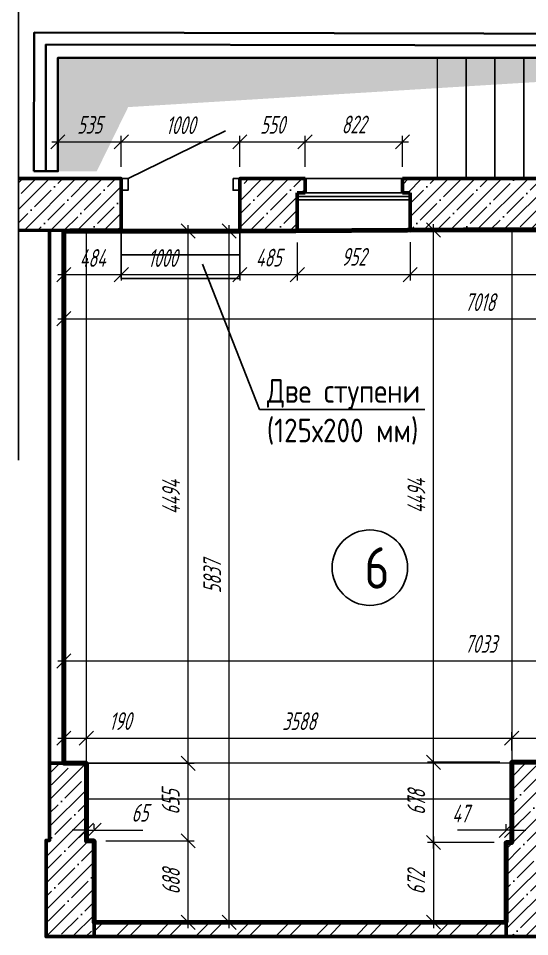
# Model space of a CAD drawing. Header units: millimetres. Extents: x -85477 to 745244, y -3684 to 128206.
# Drawn here: x 567389 to 571702, y 85296 to 93049 of the extents above; entities that cross this region are included whole.
import ezdxf

# ---------------------------------------------------------------- set-up
doc = ezdxf.new("R2010")
doc.units = ezdxf.units.MM
doc.linetypes.add('ACAD_ISO02W100', pattern=[15, 12, -3])
doc.layers.add('РАЗМЕРЫ', color=5, linetype='Continuous', lineweight=15)
doc.layers.add('СТЕНЫ 01', color=7, linetype='Continuous', lineweight=50)
doc.layers.add('ШТРИХОВКА', color=3, linetype='Continuous', transparency=0.5)
doc.styles.add('ism - 01', font='simplex.shx', dxfattribs={"width": 0.62, "oblique": 15, "height": 150})
doc.styles.add('TITLE', font='romant.shx', dxfattribs={"width": 0.8})
doc.linetypes.add('ограждение2', pattern='A,6.35,-2.54,[132,ltypeshp.shx,S=2.54,R=0,X=-2.54,Y=0],-2.54,25.4', length=36.83)
doc.dimstyles.new('ism - 01', dxfattribs={"dimtxt": 150, "dimasz": 120, "dimexe": 50, "dimexo": 100, "dimgap": 65, "dimtad": 1, "dimdec": 0, "dimtxsty": 'ism - 01', "dimblk": 'OBLIQUE', "dimcen": 0, "dimdle": 50, "dimadec": 0, "dimazin": 0, "dimtfac": 1, "dimtdec": 0, "dimtmove": 0, "dimatfit": 3, "dimldrblk": 'OBLIQUE', "dimfxl": 1, "dimlwd": -1, "dimlwe": -1, "dimarcsym": 0})
doc.dimstyles.new('ism - 02', dxfattribs={"dimtxt": 150, "dimasz": 120, "dimexe": 50, "dimexo": 100, "dimgap": 65, "dimtad": 1, "dimdec": 0, "dimtxsty": 'ism - 01', "dimblk": 'OBLIQUE', "dimcen": 0, "dimdle": 50, "dimadec": 0, "dimazin": 0, "dimtfac": 1, "dimtdec": 0, "dimtmove": 1, "dimatfit": 3, "dimldrblk": 'OBLIQUE', "dimfxl": 1, "dimlwd": -1, "dimlwe": -1, "dimarcsym": 0})

# ---------------------------------------------------------------- blocks, each defined once
blk = doc.blocks.new('_Oblique')
at = {"color": 0, "lineweight": -2}
blk.add_line((-0.5, -0.5), (0.5, 0.5), dxfattribs=at)
blk = doc.blocks.new('*D1214')
at = {"layer": 'Defpoints', "color": 0}
for p in [(568027.5, 86104.7), (568820.9, 86104.7), (568027.5, 85416.7)]:
    blk.add_point(p, dxfattribs=at)
at = {"layer": 'РАЗМЕРЫ', "color": 0}
for p, q in [((568820.9, 85366.7), (568820.9, 86154.7)), ((568127.5, 86104.7), (568870.9, 86104.7)), ((568127.5, 85416.7), (568870.9, 85416.7))]:
    blk.add_line(p, q, dxfattribs=at)
at = {"layer": 'РАЗМЕРЫ', "color": 0, "xscale": 120, "yscale": 120, "zscale": 120}
for p, rotation in [((568820.9, 86104.7), 90), ((568820.9, 85416.7), 270)]:
    blk.add_blockref('_Oblique', p, dxfattribs=dict(at, rotation=rotation))
at = {"layer": 'РАЗМЕРЫ', "color": 0, "insert": (568676.6, 85760.7), "char_height": 150, "attachment_point": 5, "rotation": 90, "style": 'ism - 01'}
blk.add_mtext('688', dxfattribs=at)
blk = doc.blocks.new('*D1215')
at = {"layer": 'Defpoints', "color": 0}
for p in [(567962.5, 86759.7), (568820.9, 86759.7), (568027.5, 86104.7)]:
    blk.add_point(p, dxfattribs=at)
at = {"layer": 'РАЗМЕРЫ', "color": 0}
for p, q in [((568062.5, 86759.7), (568870.9, 86759.7)), ((568820.9, 86054.7), (568820.9, 86809.7)), ((568127.5, 86104.7), (568870.9, 86104.7))]:
    blk.add_line(p, q, dxfattribs=at)
at = {"layer": 'РАЗМЕРЫ', "color": 0, "xscale": 120, "yscale": 120, "zscale": 120}
for p, rotation in [((568820.9, 86759.7), 90), ((568820.9, 86104.7), 270)]:
    blk.add_blockref('_Oblique', p, dxfattribs=dict(at, rotation=rotation))
at = {"layer": 'РАЗМЕРЫ', "color": 0, "insert": (568673.5, 86432.2), "char_height": 150, "attachment_point": 5, "rotation": 90, "style": 'ism - 01'}
blk.add_mtext('655', dxfattribs=at)
blk = doc.blocks.new('*D1216')
at = {"layer": 'Defpoints', "color": 0}
for p in [(568027.5, 86194.6), (567962.5, 86104.7), (568027.5, 86104.7)]:
    blk.add_point(p, dxfattribs=at)
at = {"layer": 'РАЗМЕРЫ', "color": 0}
for p, q in [((567962.5, 86204.7), (567962.5, 86244.6)), ((568027.5, 86204.7), (568027.5, 86244.6)), ((567962.5, 86194.6), (567842.5, 86194.6)), ((567962.5, 86194.6), (568027.5, 86194.6)), ((568027.5, 86194.6), (568440.1, 86194.6))]:
    blk.add_line(p, q, dxfattribs=at)
at = {"layer": 'РАЗМЕРЫ', "color": 0, "xscale": 120, "yscale": 120, "zscale": 120}
blk.add_blockref('_Oblique', (567962.5, 86194.6), dxfattribs=at)
at = {"layer": 'РАЗМЕРЫ', "color": 0, "xscale": 120, "yscale": 120, "zscale": 120, "rotation": 180}
blk.add_blockref('_Oblique', (568027.5, 86194.6), dxfattribs=at)
at = {"layer": 'РАЗМЕРЫ', "color": 0, "insert": (568413.8, 86342.1), "char_height": 150, "attachment_point": 5, "style": 'ism - 01'}
blk.add_mtext('65', dxfattribs=at)
blk = doc.blocks.new('*D1219')
at = {"layer": 'Defpoints', "color": 0}
for p in [(567962.5, 86971.7), (567772.5, 86759.7), (567962.5, 86759.7)]:
    blk.add_point(p, dxfattribs=at)
at = {"layer": 'РАЗМЕРЫ', "color": 0}
for p, q in [((567772.5, 86859.7), (567772.5, 87021.7)), ((567962.5, 86859.7), (567962.5, 87021.7)), ((567722.5, 86971.7), (567962.5, 86971.7)), ((567962.5, 86971.7), (568413.2, 86971.7))]:
    blk.add_line(p, q, dxfattribs=at)
at = {"layer": 'РАЗМЕРЫ', "color": 0, "xscale": 120, "yscale": 120, "zscale": 120, "rotation": 180}
blk.add_blockref('_Oblique', (567772.5, 86971.7), dxfattribs=at)
at = {"layer": 'РАЗМЕРЫ', "color": 0, "xscale": 120, "yscale": 120, "zscale": 120}
blk.add_blockref('_Oblique', (567962.5, 86971.7), dxfattribs=at)
at = {"layer": 'РАЗМЕРЫ', "color": 0, "insert": (568247.9, 87116.1), "char_height": 150, "attachment_point": 5, "style": 'ism - 01'}
blk.add_mtext('190', dxfattribs=at)
blk = doc.blocks.new('*D1220')
at = {"layer": 'Defpoints', "color": 0}
for p in [(571550.5, 86971.7), (567962.5, 86759.7), (571550.5, 86768.7)]:
    blk.add_point(p, dxfattribs=at)
at = {"layer": 'РАЗМЕРЫ', "color": 0}
for p, q in [((567962.5, 86859.7), (567962.5, 87021.7)), ((571550.5, 86868.7), (571550.5, 87021.7)), ((567912.5, 86971.7), (571600.5, 86971.7))]:
    blk.add_line(p, q, dxfattribs=at)
at = {"layer": 'РАЗМЕРЫ', "color": 0, "xscale": 120, "yscale": 120, "zscale": 120, "rotation": 180}
blk.add_blockref('_Oblique', (567962.5, 86971.7), dxfattribs=at)
at = {"layer": 'РАЗМЕРЫ', "color": 0, "xscale": 120, "yscale": 120, "zscale": 120}
blk.add_blockref('_Oblique', (571550.5, 86971.7), dxfattribs=at)
at = {"layer": 'РАЗМЕРЫ', "color": 0, "insert": (569756.5, 87114.8), "char_height": 150, "attachment_point": 5, "style": 'ism - 01'}
blk.add_mtext('3588', dxfattribs=at)
blk = doc.blocks.new('*D1221')
at = {"layer": 'Defpoints', "color": 0}
for p in [(571852.5, 86971.7), (571550.5, 86768.7), (571852.5, 86768.7)]:
    blk.add_point(p, dxfattribs=at)
at = {"layer": 'РАЗМЕРЫ', "color": 0}
for p, q in [((571550.5, 86868.7), (571550.5, 87021.7)), ((571852.5, 86868.7), (571852.5, 87021.7)), ((571500.5, 86971.7), (571852.5, 86971.7)), ((571852.5, 86971.7), (572335.4, 86971.7))]:
    blk.add_line(p, q, dxfattribs=at)
at = {"layer": 'РАЗМЕРЫ', "color": 0, "xscale": 120, "yscale": 120, "zscale": 120, "rotation": 180}
blk.add_blockref('_Oblique', (571550.5, 86971.7), dxfattribs=at)
at = {"layer": 'РАЗМЕРЫ', "color": 0, "xscale": 120, "yscale": 120, "zscale": 120}
blk.add_blockref('_Oblique', (571852.5, 86971.7), dxfattribs=at)
at = {"layer": 'РАЗМЕРЫ', "color": 0, "insert": (572154, 87120.6), "char_height": 150, "attachment_point": 5, "style": 'ism - 01'}
blk.add_mtext('302', dxfattribs=at)
blk = doc.blocks.new('*D1223')
at = {"layer": 'Defpoints', "color": 0}
for p in [(571503.5, 86194.6), (571503.5, 86090.7), (571550.5, 86090.7)]:
    blk.add_point(p, dxfattribs=at)
at = {"layer": 'РАЗМЕРЫ', "color": 0}
for p, q in [((571503.5, 86190.7), (571503.5, 86244.6)), ((571550.5, 86190.7), (571550.5, 86244.6)), ((571503.5, 86194.6), (571092.5, 86194.6)), ((571550.5, 86194.6), (571503.5, 86194.6)), ((571550.5, 86194.6), (571670.5, 86194.6))]:
    blk.add_line(p, q, dxfattribs=at)
at = {"layer": 'РАЗМЕРЫ', "color": 0, "xscale": 120, "yscale": 120, "zscale": 120}
blk.add_blockref('_Oblique', (571503.5, 86194.6), dxfattribs=at)
at = {"layer": 'РАЗМЕРЫ', "color": 0, "xscale": 120, "yscale": 120, "zscale": 120, "rotation": 180}
blk.add_blockref('_Oblique', (571550.5, 86194.6), dxfattribs=at)
at = {"layer": 'РАЗМЕРЫ', "color": 0, "insert": (571118, 86334.6), "char_height": 150, "attachment_point": 5, "style": 'ism - 01'}
blk.add_mtext('47', dxfattribs=at)
blk = doc.blocks.new('*D1225')
at = {"layer": 'Defpoints', "color": 0}
for p in [(571503.5, 86090.7), (570890.4, 85418.7), (571503.5, 85418.7)]:
    blk.add_point(p, dxfattribs=at)
at = {"layer": 'РАЗМЕРЫ', "color": 0}
for p, q in [((570890.4, 86140.7), (570890.4, 85368.7)), ((571403.5, 86090.7), (570840.4, 86090.7)), ((571403.5, 85418.7), (570840.4, 85418.7))]:
    blk.add_line(p, q, dxfattribs=at)
at = {"layer": 'РАЗМЕРЫ', "color": 0, "xscale": 120, "yscale": 120, "zscale": 120}
for p, rotation in [((570890.4, 86090.7), 90), ((570890.4, 85418.7), 270)]:
    blk.add_blockref('_Oblique', p, dxfattribs=dict(at, rotation=rotation))
at = {"layer": 'РАЗМЕРЫ', "color": 0, "insert": (570744.5, 85754.7), "char_height": 150, "attachment_point": 5, "rotation": 90, "style": 'ism - 01'}
blk.add_mtext('672', dxfattribs=at)
blk = doc.blocks.new('*D1226')
at = {"layer": 'Defpoints', "color": 0}
for p in [(570890.4, 86768.7), (571550.5, 86768.7), (571503.5, 86090.7)]:
    blk.add_point(p, dxfattribs=at)
at = {"layer": 'РАЗМЕРЫ', "color": 0}
for p, q in [((571450.5, 86768.7), (570840.4, 86768.7)), ((570890.4, 86040.7), (570890.4, 86818.7)), ((571403.5, 86090.7), (570840.4, 86090.7))]:
    blk.add_line(p, q, dxfattribs=at)
at = {"layer": 'РАЗМЕРЫ', "color": 0, "xscale": 120, "yscale": 120, "zscale": 120}
for p, rotation in [((570890.4, 86768.7), 90), ((570890.4, 86090.7), 270)]:
    blk.add_blockref('_Oblique', p, dxfattribs=dict(at, rotation=rotation))
at = {"layer": 'РАЗМЕРЫ', "color": 0, "insert": (570746, 86429.7), "char_height": 150, "attachment_point": 5, "rotation": 90, "style": 'ism - 01'}
blk.add_mtext('678', dxfattribs=at)
blk = doc.blocks.new('*D1230')
at = {"layer": 'Defpoints', "color": 0}
for p in [(568027.5, 85296.7), (571503.5, 85298.7), (571503.5, 84946.2)]:
    blk.add_point(p, dxfattribs=at)
at = {"layer": 'РАЗМЕРЫ', "color": 0}
for p, q in [((568027.5, 85196.7), (568027.5, 84896.2)), ((571503.5, 85198.7), (571503.5, 84896.2)), ((567977.5, 84946.2), (571553.5, 84946.2))]:
    blk.add_line(p, q, dxfattribs=at)
at = {"layer": 'РАЗМЕРЫ', "color": 0, "xscale": 120, "yscale": 120, "zscale": 120, "rotation": 180}
blk.add_blockref('_Oblique', (568027.5, 84946.2), dxfattribs=at)
at = {"layer": 'РАЗМЕРЫ', "color": 0, "xscale": 120, "yscale": 120, "zscale": 120}
blk.add_blockref('_Oblique', (571503.5, 84946.2), dxfattribs=at)
at = {"layer": 'РАЗМЕРЫ', "color": 0, "insert": (569765.5, 85093.6), "char_height": 150, "attachment_point": 5, "style": 'ism - 01'}
blk.add_mtext('3476', dxfattribs=at)
blk = doc.blocks.new('*D1232')
at = {"layer": 'Defpoints', "color": 0}
for p in [(570890.4, 91262.7), (571142.5, 91262.7), (571550.5, 86768.7)]:
    blk.add_point(p, dxfattribs=at)
at = {"layer": 'РАЗМЕРЫ', "color": 0}
for p, q in [((571042.5, 91262.7), (570840.4, 91262.7)), ((570890.4, 86718.7), (570890.4, 91312.7)), ((571450.5, 86768.7), (570840.4, 86768.7))]:
    blk.add_line(p, q, dxfattribs=at)
at = {"layer": 'РАЗМЕРЫ', "color": 0, "xscale": 120, "yscale": 120, "zscale": 120}
for p, rotation in [((570890.4, 91262.7), 90), ((570890.4, 86768.7), 270)]:
    blk.add_blockref('_Oblique', p, dxfattribs=dict(at, rotation=rotation))
at = {"layer": 'РАЗМЕРЫ', "color": 0, "insert": (570746, 89015.7), "char_height": 150, "attachment_point": 5, "rotation": 90, "style": 'ism - 01'}
blk.add_mtext('4494', dxfattribs=at)
blk = doc.blocks.new('*D1237')
at = {"layer": 'Defpoints', "color": 0}
for p in [(574805.1, 87624.3), (567772.5, 86759.7), (574805.1, 86093.7)]:
    blk.add_point(p, dxfattribs=at)
at = {"layer": 'РАЗМЕРЫ', "color": 0}
for p, q in [((567722.5, 87624.3), (574855.1, 87624.3)), ((567772.5, 86859.7), (567772.5, 87674.3)), ((574805.1, 86193.7), (574805.1, 87674.3))]:
    blk.add_line(p, q, dxfattribs=at)
at = {"layer": 'РАЗМЕРЫ', "color": 0, "xscale": 120, "yscale": 120, "zscale": 120, "rotation": 180}
blk.add_blockref('_Oblique', (567772.5, 87624.3), dxfattribs=at)
at = {"layer": 'РАЗМЕРЫ', "color": 0, "xscale": 120, "yscale": 120, "zscale": 120}
blk.add_blockref('_Oblique', (574805.1, 87624.3), dxfattribs=at)
at = {"layer": 'РАЗМЕРЫ', "color": 0, "insert": (571288.8, 87767.4), "char_height": 150, "attachment_point": 5, "style": 'ism - 01'}
blk.add_mtext('7033', dxfattribs=at)
blk = doc.blocks.new('*D1239')
at = {"layer": 'Defpoints', "color": 0}
for p in [(567772.5, 91253.7), (568256.8, 91253.7), (568256.8, 90886)]:
    blk.add_point(p, dxfattribs=at)
at = {"layer": 'РАЗМЕРЫ', "color": 0}
for p, q in [((567772.5, 91153.7), (567772.5, 90836)), ((568256.8, 91153.7), (568256.8, 90836)), ((567722.5, 90886), (568306.8, 90886))]:
    blk.add_line(p, q, dxfattribs=at)
at = {"layer": 'РАЗМЕРЫ', "color": 0, "xscale": 120, "yscale": 120, "zscale": 120, "rotation": 180}
blk.add_blockref('_Oblique', (567772.5, 90886), dxfattribs=at)
at = {"layer": 'РАЗМЕРЫ', "color": 0, "xscale": 120, "yscale": 120, "zscale": 120}
blk.add_blockref('_Oblique', (568256.8, 90886), dxfattribs=at)
at = {"layer": 'РАЗМЕРЫ', "color": 0, "insert": (568014.7, 91026), "char_height": 150, "attachment_point": 5, "style": 'ism - 01'}
blk.add_mtext('484', dxfattribs=at)
blk = doc.blocks.new('*D1240')
at = {"layer": 'Defpoints', "color": 0}
for p in [(568256.8, 91253.7), (569256.8, 91253.7), (569256.8, 90886)]:
    blk.add_point(p, dxfattribs=at)
at = {"layer": 'РАЗМЕРЫ', "color": 0}
for p, q in [((568256.8, 91153.7), (568256.8, 90836)), ((569256.8, 91153.7), (569256.8, 90836)), ((568206.8, 90886), (569306.8, 90886))]:
    blk.add_line(p, q, dxfattribs=at)
at = {"layer": 'РАЗМЕРЫ', "color": 0, "xscale": 120, "yscale": 120, "zscale": 120, "rotation": 180}
blk.add_blockref('_Oblique', (568256.8, 90886), dxfattribs=at)
at = {"layer": 'РАЗМЕРЫ', "color": 0, "xscale": 120, "yscale": 120, "zscale": 120}
blk.add_blockref('_Oblique', (569256.8, 90886), dxfattribs=at)
at = {"layer": 'РАЗМЕРЫ', "color": 0, "insert": (568605.9, 91026), "char_height": 150, "attachment_point": 5, "style": 'ism - 01'}
blk.add_mtext('1000', dxfattribs=at)
blk = doc.blocks.new('*D1241')
at = {"layer": 'Defpoints', "color": 0}
for p in [(569741.8, 91256), (569256.8, 91253.7), (569741.8, 90886)]:
    blk.add_point(p, dxfattribs=at)
at = {"layer": 'РАЗМЕРЫ', "color": 0}
for p, q in [((569256.8, 91153.7), (569256.8, 90836)), ((569741.8, 91156), (569741.8, 90836)), ((569206.8, 90886), (569791.8, 90886))]:
    blk.add_line(p, q, dxfattribs=at)
at = {"layer": 'РАЗМЕРЫ', "color": 0, "xscale": 120, "yscale": 120, "zscale": 120, "rotation": 180}
blk.add_blockref('_Oblique', (569256.8, 90886), dxfattribs=at)
at = {"layer": 'РАЗМЕРЫ', "color": 0, "xscale": 120, "yscale": 120, "zscale": 120}
blk.add_blockref('_Oblique', (569741.8, 90886), dxfattribs=at)
at = {"layer": 'РАЗМЕРЫ', "color": 0, "insert": (569499.3, 91029.1), "char_height": 150, "attachment_point": 5, "style": 'ism - 01'}
blk.add_mtext('485', dxfattribs=at)
blk = doc.blocks.new('*D1242')
at = {"layer": 'Defpoints', "color": 0}
for p in [(570693.8, 91260.6), (569741.8, 91254.3), (570693.8, 90886)]:
    blk.add_point(p, dxfattribs=at)
at = {"layer": 'РАЗМЕРЫ', "color": 0}
for p, q in [((569741.8, 91154.3), (569741.8, 90836)), ((570693.8, 91160.6), (570693.8, 90836)), ((569691.8, 90886), (570743.8, 90886))]:
    blk.add_line(p, q, dxfattribs=at)
at = {"layer": 'РАЗМЕРЫ', "color": 0, "xscale": 120, "yscale": 120, "zscale": 120, "rotation": 180}
blk.add_blockref('_Oblique', (569741.8, 90886), dxfattribs=at)
at = {"layer": 'РАЗМЕРЫ', "color": 0, "xscale": 120, "yscale": 120, "zscale": 120}
blk.add_blockref('_Oblique', (570693.8, 90886), dxfattribs=at)
at = {"layer": 'РАЗМЕРЫ', "color": 0, "insert": (570217.8, 91036.1), "char_height": 150, "attachment_point": 5, "style": 'ism - 01'}
blk.add_mtext('952', dxfattribs=at)
blk = doc.blocks.new('*D1243')
at = {"layer": 'Defpoints', "color": 0}
for p in [(570693.8, 91260.6), (573399.2, 91258.6), (573399.2, 90886)]:
    blk.add_point(p, dxfattribs=at)
at = {"layer": 'РАЗМЕРЫ', "color": 0}
for p, q in [((570693.8, 91160.6), (570693.8, 90836)), ((573399.2, 91158.6), (573399.2, 90836)), ((570643.8, 90886), (573449.2, 90886))]:
    blk.add_line(p, q, dxfattribs=at)
at = {"layer": 'РАЗМЕРЫ', "color": 0, "xscale": 120, "yscale": 120, "zscale": 120, "rotation": 180}
blk.add_blockref('_Oblique', (570693.8, 90886), dxfattribs=at)
at = {"layer": 'РАЗМЕРЫ', "color": 0, "xscale": 120, "yscale": 120, "zscale": 120}
blk.add_blockref('_Oblique', (573399.2, 90886), dxfattribs=at)
at = {"layer": 'РАЗМЕРЫ', "color": 0, "insert": (572091.6, 91034.9), "char_height": 150, "attachment_point": 5, "style": 'ism - 01'}
blk.add_mtext('2705', dxfattribs=at)
blk = doc.blocks.new('*D1245')
at = {"layer": 'Defpoints', "color": 0}
for p in [(568256.8, 92007.4), (567721.8, 91758.9), (568256.8, 91696.7)]:
    blk.add_point(p, dxfattribs=at)
at = {"layer": 'РАЗМЕРЫ', "color": 0}
for p, q in [((567721.8, 91858.9), (567721.8, 92057.4)), ((568256.8, 91796.7), (568256.8, 92057.4)), ((567671.8, 92007.4), (568306.8, 92007.4))]:
    blk.add_line(p, q, dxfattribs=at)
at = {"layer": 'РАЗМЕРЫ', "color": 0, "xscale": 120, "yscale": 120, "zscale": 120, "rotation": 180}
blk.add_blockref('_Oblique', (567721.8, 92007.4), dxfattribs=at)
at = {"layer": 'РАЗМЕРЫ', "color": 0, "xscale": 120, "yscale": 120, "zscale": 120}
blk.add_blockref('_Oblique', (568256.8, 92007.4), dxfattribs=at)
at = {"layer": 'РАЗМЕРЫ', "color": 0, "insert": (567989.3, 92150.5), "char_height": 150, "attachment_point": 5, "style": 'ism - 01'}
blk.add_mtext('535', dxfattribs=at)
blk = doc.blocks.new('*D1246')
at = {"layer": 'Defpoints', "color": 0}
for p in [(569256.8, 92007.4), (568256.8, 91696.7), (569256.8, 91696.7)]:
    blk.add_point(p, dxfattribs=at)
at = {"layer": 'РАЗМЕРЫ', "color": 0}
for p, q in [((568256.8, 91796.7), (568256.8, 92057.4)), ((569256.8, 91796.7), (569256.8, 92057.4)), ((568206.8, 92007.4), (569306.8, 92007.4))]:
    blk.add_line(p, q, dxfattribs=at)
at = {"layer": 'РАЗМЕРЫ', "color": 0, "xscale": 120, "yscale": 120, "zscale": 120, "rotation": 180}
blk.add_blockref('_Oblique', (568256.8, 92007.4), dxfattribs=at)
at = {"layer": 'РАЗМЕРЫ', "color": 0, "xscale": 120, "yscale": 120, "zscale": 120}
blk.add_blockref('_Oblique', (569256.8, 92007.4), dxfattribs=at)
at = {"layer": 'РАЗМЕРЫ', "color": 0, "insert": (568756.8, 92147.4), "char_height": 150, "attachment_point": 5, "style": 'ism - 01'}
blk.add_mtext('1000', dxfattribs=at)
blk = doc.blocks.new('*D1247')
at = {"layer": 'Defpoints', "color": 0}
for p in [(569806.8, 92007.4), (569256.8, 91696.7), (569806.8, 91696.7)]:
    blk.add_point(p, dxfattribs=at)
at = {"layer": 'РАЗМЕРЫ', "color": 0}
for p, q in [((569256.8, 91796.7), (569256.8, 92057.4)), ((569806.8, 91796.7), (569806.8, 92057.4)), ((569206.8, 92007.4), (569856.8, 92007.4))]:
    blk.add_line(p, q, dxfattribs=at)
at = {"layer": 'РАЗМЕРЫ', "color": 0, "xscale": 120, "yscale": 120, "zscale": 120, "rotation": 180}
blk.add_blockref('_Oblique', (569256.8, 92007.4), dxfattribs=at)
at = {"layer": 'РАЗМЕРЫ', "color": 0, "xscale": 120, "yscale": 120, "zscale": 120}
blk.add_blockref('_Oblique', (569806.8, 92007.4), dxfattribs=at)
at = {"layer": 'РАЗМЕРЫ', "color": 0, "insert": (569531.8, 92150.5), "char_height": 150, "attachment_point": 5, "style": 'ism - 01'}
blk.add_mtext('550', dxfattribs=at)
blk = doc.blocks.new('*D1248')
at = {"layer": 'Defpoints', "color": 0}
for p in [(570628.8, 92007.4), (569806.8, 91696.7), (570628.8, 91696.7)]:
    blk.add_point(p, dxfattribs=at)
at = {"layer": 'РАЗМЕРЫ', "color": 0}
for p, q in [((569806.8, 91796.7), (569806.8, 92057.4)), ((570628.8, 91796.7), (570628.8, 92057.4)), ((569756.8, 92007.4), (570678.8, 92007.4))]:
    blk.add_line(p, q, dxfattribs=at)
at = {"layer": 'РАЗМЕРЫ', "color": 0, "xscale": 120, "yscale": 120, "zscale": 120, "rotation": 180}
blk.add_blockref('_Oblique', (569806.8, 92007.4), dxfattribs=at)
at = {"layer": 'РАЗМЕРЫ', "color": 0, "xscale": 120, "yscale": 120, "zscale": 120}
blk.add_blockref('_Oblique', (570628.8, 92007.4), dxfattribs=at)
at = {"layer": 'РАЗМЕРЫ', "color": 0, "insert": (570217.8, 92153.2), "char_height": 150, "attachment_point": 5, "style": 'ism - 01'}
blk.add_mtext('822', dxfattribs=at)
blk = doc.blocks.new('*D1249')
at = {"layer": 'Defpoints', "color": 0}
for p in [(567772.5, 91253.7), (574790.6, 91253.7), (574790.6, 90513.1)]:
    blk.add_point(p, dxfattribs=at)
at = {"layer": 'РАЗМЕРЫ', "color": 0}
for p, q in [((567772.5, 91153.7), (567772.5, 90463.1)), ((574790.6, 91153.7), (574790.6, 90463.1)), ((567722.5, 90513.1), (574840.6, 90513.1))]:
    blk.add_line(p, q, dxfattribs=at)
at = {"layer": 'РАЗМЕРЫ', "color": 0, "xscale": 120, "yscale": 120, "zscale": 120, "rotation": 180}
blk.add_blockref('_Oblique', (567772.5, 90513.1), dxfattribs=at)
at = {"layer": 'РАЗМЕРЫ', "color": 0, "xscale": 120, "yscale": 120, "zscale": 120}
blk.add_blockref('_Oblique', (574790.6, 90513.1), dxfattribs=at)
at = {"layer": 'РАЗМЕРЫ', "color": 0, "insert": (571281.6, 90653.1), "char_height": 150, "attachment_point": 5, "style": 'ism - 01'}
blk.add_mtext('7018', dxfattribs=at)
blk = doc.blocks.new('*D1251')
at = {"layer": 'Defpoints', "color": 0}
for p in [(567772.5, 91253.7), (568820.9, 91253.7), (567772.5, 86759.7)]:
    blk.add_point(p, dxfattribs=at)
at = {"layer": 'РАЗМЕРЫ', "color": 0}
for p, q in [((568820.9, 86709.7), (568820.9, 91303.7)), ((567872.5, 91253.7), (568870.9, 91253.7)), ((567872.5, 86759.7), (568870.9, 86759.7))]:
    blk.add_line(p, q, dxfattribs=at)
at = {"layer": 'РАЗМЕРЫ', "color": 0, "xscale": 120, "yscale": 120, "zscale": 120}
for p, rotation in [((568820.9, 91253.7), 90), ((568820.9, 86759.7), 270)]:
    blk.add_blockref('_Oblique', p, dxfattribs=dict(at, rotation=rotation))
at = {"layer": 'РАЗМЕРЫ', "color": 0, "insert": (568676.6, 89006.7), "char_height": 150, "attachment_point": 5, "rotation": 90, "style": 'ism - 01'}
blk.add_mtext('4494', dxfattribs=at)
blk = doc.blocks.new('*D1253')
at = {"layer": 'Defpoints', "color": 0}
for p in [(567772.5, 91253.7), (569167.2, 91253.7), (568027.5, 85416.7)]:
    blk.add_point(p, dxfattribs=at)
at = {"layer": 'РАЗМЕРЫ', "color": 0}
for p, q in [((569167.2, 85366.7), (569167.2, 91303.7)), ((567872.5, 91253.7), (569217.2, 91253.7)), ((568127.5, 85416.7), (569217.2, 85416.7))]:
    blk.add_line(p, q, dxfattribs=at)
at = {"layer": 'РАЗМЕРЫ', "color": 0, "xscale": 120, "yscale": 120, "zscale": 120}
for p, rotation in [((569167.2, 91253.7), 90), ((569167.2, 85416.7), 270)]:
    blk.add_blockref('_Oblique', p, dxfattribs=dict(at, rotation=rotation))
at = {"layer": 'РАЗМЕРЫ', "color": 0, "insert": (569024.1, 88335.2), "char_height": 150, "attachment_point": 5, "rotation": 90, "style": 'ism - 01'}
blk.add_mtext('5837', dxfattribs=at)

msp = doc.modelspace()

# ---------------------------------------------------------------- hatches: boundary and pattern name
h = msp.add_hatch()
h.set_pattern_fill('ANSI35', color=256, scale=25, style=0)
h.paths.add_polyline_path([(569256.8, 91696.7), (569806.8, 91696.7), (569806.8, 91576.7), (569741.8, 91576.7), (569741.8, 91546.7), (569741.8, 91516.7), (569741.8, 91256), (569256.8, 91253.7), (569256.8, 91598.8)])
h.paths.add_polyline_path([(567388.9, 91696.7), (568256.8, 91696.7), (568256.8, 91598.8), (568256.8, 91262.7), (567388.9, 91258.5)])
h = msp.add_hatch()
h.set_pattern_fill('ANSI35', color=256, scale=25, style=0)
h.paths.add_polyline_path([(570628.8, 91696.7), (575288.1, 91696.7), (575288.1, 91276.7), (575125.5, 91276.7), (575125.5, 85390.5), (574807, 85390.5), (574805.4, 85973.7), (574805.1, 86093.7), (574793.8, 90086.1), (574793.1, 90362.4), (574790.5, 91260.7), (574392.5, 91260.7), (572304.5, 91262.7), (571852.5, 91262.7), (571550.5, 91262.7), (571142.5, 91262.7), (570693.8, 91260.6), (570693.8, 91516.7), (570693.8, 91546.7), (570693.8, 91576.7), (570628.8, 91576.7)])
h = msp.add_hatch()
h.set_pattern_fill('ANSI32', color=256, scale=25, style=0)
h.paths.add_polyline_path([(568027.5, 85416.7), (571503.5, 85418.7), (571503.5, 85298.7), (568027.5, 85296.7)])
h.paths.add_polyline_path([(571907.5, 86093.7), (574805.1, 86093.7), (574805.4, 85973.7), (571907.5, 85973.7)])
at = {"layer": 'ШТРИХОВКА', "true_color": 0x636466}
h = msp.add_hatch(color=251, dxfattribs=at)
h.dxf.hatch_style = 1
h.paths.add_polyline_path([(567721.8, 91758.9), (568050.2, 91759.1), (568315.1, 92300.1), (573846.8, 92640), (573846.8, 92717.1), (567721.8, 92717.1)])
at = {"layer": 'ШТРИХОВКА', "true_color": 0x000000}
h = msp.add_hatch(dxfattribs=at)
h.set_pattern_fill('ANSI35', color=18, scale=25)
h.set_pattern_definition([(45, (12071.24, 87.36), (-112.2532, 112.2532), []), (45, (12183.5, 87.36), (-112.2532, 112.2532), [198.4375, -39.6875, 0, -39.6875])])
h.paths.add_polyline_path([(571550.5, 86768.7), (571852.5, 86768.7), (571852.5, 86093.7), (571907.5, 86093.7), (571907.5, 85298.7), (571503.5, 85298.7), (571503.5, 86090.7), (571550.5, 86090.7)])
h.paths.add_polyline_path([(567652.5, 86759.7), (567962.5, 86759.7), (567962.5, 86104.7), (568027.5, 86104.7), (568027.5, 85296.7), (567622.5, 85296.7), (567622.5, 86108.7), (567652.5, 86108.7)])

# ---------------------------------------------------------------- linework, layer by layer
for p, q in [((567388.9, 93743.3), (567388.9, 89320)), ((567721.8, 92717.1), (568256.8, 92717.1)), ((569806.8, 91696.7), (570628.8, 91696.7)), ((569806.8, 91696.7), (569806.8, 91576.7)), ((570628.8, 91696.7), (570628.8, 91576.7)), ((569741.8, 91576.7), (570693.8, 91576.7)), ((569741.8, 91546.7), (570693.8, 91546.7)), ((569741.8, 91516.7), (570693.8, 91516.7)), ((569741.8, 91254.4), (570693.8, 91255.4)), ((568256.8, 91253.7), (569256.8, 91253.7)), ((568256.8, 91253.7), (568256.8, 90853.7)), ((569256.8, 90853.7), (569256.8, 91254.2)), ((568256.8, 91053.7), (569256.8, 91053.7)), ((569421.8, 89748.3), (568941.6, 90973)), ((568256.8, 90853.7), (569256.8, 90853.7)), ((569421.8, 89748.3), (570818.1, 89748.3))]:
    msp.add_line(p, q)
msp.add_lwpolyline([(568314.1, 91696.7), (569134.9, 92101.1)])
for points in [[(568256.8, 91696.7), (568314.1, 91696.7), (568314.1, 91598.8), (568256.8, 91598.8)], [(569199.6, 91696.7), (569256.8, 91696.7), (569256.8, 91598.8), (569199.6, 91598.8)]]:
    msp.add_lwpolyline(points, close=True)
msp.add_circle((570353.9, 88411.8), 318.6)
at = {"layer": 'РАЗМЕРЫ', "color": 0, "lineweight": 35}
msp.add_lwpolyline([(567520, 91758.8), (567522.2, 92928.8), (573847.2, 92916.9), (573846.8, 92716.9), (567721.8, 92717.1), (567721.8, 91758.9)], close=True, dxfattribs=at)
at = {"layer": 'РАЗМЕРЫ', "color": 0, "linetype": 'ограждение2', "lineweight": 35, "ltscale": 0.2}
msp.add_lwpolyline([(567620.9, 91758.8), (567620.9, 92828.6), (573847, 92816.9)], dxfattribs=at)
at = {"layer": 'РАЗМЕРЫ', "color": 0}
for points in [[(571165.6, 92716.9), (570921.8, 92716.9), (570921.8, 91708.7), (571165.6, 91708.7)], [(571409.3, 92716.9), (571165.6, 92716.9), (571165.6, 91708.7), (571409.3, 91708.7)], [(571653.1, 92716.9), (571409.3, 92716.9), (571409.3, 91708.7), (571653.1, 91708.7)], [(571896.8, 92716.9), (571653.1, 92716.9), (571653.1, 91708.7), (571896.8, 91708.7)]]:
    msp.add_lwpolyline(points, close=True, dxfattribs=at)
msp.add_lwpolyline([(570921.8, 92212.8, 0, 0, 0), (573510.8, 92212.8, 112, 0, 0), (573846.8, 92212.8, 0, 0, 0)], format="xyseb", dxfattribs=at)
at = {"layer": 'РАЗМЕРЫ', "color": 1, "lineweight": 100, "ltscale": 5}
msp.add_lwpolyline([(567772.5, 91253.7), (568256.8, 91253.7), (568461.2, 91253.7), (569256.8, 91253.7), (571142.5, 91262.7), (572304.5, 91262.7), (572304.5, 91262.7), (574392.5, 91260.7), (574392.5, 91260.7), (574790.5, 91260.7), (574805.1, 86093.7)], dxfattribs=at)
at = {"layer": 'РАЗМЕРЫ', "color": 0, "linetype": 'ACAD_ISO02W100', "ltscale": 0.5}
for points in [[(571550.5, 86768.7), (571852.5, 86768.7), (571852.5, 91262.7), (571550.5, 91262.7)], [(567652.5, 86759.7), (567962.5, 86759.7), (567962.5, 91253.7), (567652.5, 91253.7)], [(567962.5, 86759.7), (567962.5, 86459.7), (571550.5, 86459.7), (571550.5, 86759.7)]]:
    msp.add_lwpolyline(points, close=True, dxfattribs=at)
at = {"layer": 'РАЗМЕРЫ', "color": 1, "lineweight": 100}
msp.add_lwpolyline([(567772.5, 91253.7), (567772.5, 86759.7), (567962.5, 86759.7), (567962.5, 86104.7), (568027.5, 86104.7), (568027.5, 85416.7), (571503.5, 85418.7), (571503.5, 86090.7), (571550.5, 86090.7), (571550.5, 86768.7), (571852.5, 86768.7), (571852.5, 86093.7), (574805.1, 86093.7)], dxfattribs=at)
at = {"layer": 'СТЕНЫ 01'}
for p, q in [((569806.8, 91696.7), (569806.8, 91576.7)), ((570628.8, 91576.7), (570628.8, 91696.7)), ((569806.8, 91576.7), (569741.8, 91576.7)), ((569741.8, 91576.7), (569741.8, 91254.3)), ((570628.8, 91576.7), (570693.8, 91576.7)), ((570693.8, 91576.7), (570693.8, 91255.4)), ((567652.5, 86759.7), (567652.5, 91253.7)), ((567772.5, 86759.7), (567772.5, 91253.7)), ((571503.5, 85418.7), (568027.5, 85416.7)), ((571503.5, 85298.7), (568027.5, 85296.7))]:
    msp.add_line(p, q, dxfattribs=at)
for points in [[(567388.9, 91258.5), (568256.8, 91262.7), (568256.8, 91696.7), (567388.9, 91696.7)], [(569806.8, 91696.7), (569256.8, 91696.7), (569256.8, 91253.7), (569741.8, 91254.3)], [(575288.1, 91696.7), (570628.8, 91696.7)], [(570693.8, 91255.4), (574790.5, 91260.7)]]:
    msp.add_lwpolyline(points, dxfattribs=at)
for points in [[(567652.5, 86759.7), (567962.5, 86759.7), (567962.5, 86104.7), (568027.5, 86104.7), (568027.5, 85296.7), (567622.5, 85296.7), (567622.5, 86108.7), (567652.5, 86108.7)], [(571550.5, 86768.7), (571852.5, 86768.7), (571852.5, 86093.7), (571907.5, 86093.7), (571907.5, 85298.7), (571503.5, 85298.7), (571503.5, 86090.7), (571550.5, 86090.7)]]:
    msp.add_lwpolyline(points, close=True, dxfattribs=at)

# ---------------------------------------------------------------- texts
at = {"color": 0, "lineweight": 25, "attachment_point": 1, "style": 'TITLE'}
for s, insert, char_height in [('Две ступени\\P(125х200 мм)', (569484.8, 90003.5), 200), ('6', (570308.8, 88584.4), 350)]:
    msp.add_mtext_dynamic_manual_height_columns(s, width=6363.628, gutter_width=1500, heights=[0], dxfattribs=dict(at, insert=insert, char_height=char_height)).dxf.set("width", 4666.331)

# ---------------------------------------------------------------- dimensions: what is measured, and where the dimension line sits
at = {"layer": 'РАЗМЕРЫ'}
for base, p1, p2, picture, middle in [((568256.8, 92007.4), (567721.8, 91758.9), (568256.8, 91696.7), '*D1245', (567989.3, 92150.5)), ((569256.8, 92007.4), (568256.8, 91696.7), (569256.8, 91696.7), '*D1246', (568756.8, 92147.4)), ((569806.8, 92007.4), (569256.8, 91696.7), (569806.8, 91696.7), '*D1247', (569531.8, 92150.5)), ((570628.8, 92007.4), (569806.8, 91696.7), (570628.8, 91696.7), '*D1248', (570217.8, 92153.2)), ((569741.8, 90886), (569256.8, 91253.7), (569741.8, 91256), '*D1241', (569499.3, 91029.1)), ((570693.8, 90886), (569741.8, 91254.3), (570693.8, 91260.6), '*D1242', (570217.8, 91036.1)), ((568256.8, 90886), (567772.5, 91253.7), (568256.8, 91253.7), '*D1239', (568014.7, 91026))]:
    dim = msp.add_linear_dim(base=base, p1=p1, p2=p2, dimstyle='ism - 02', override={"dimlfac": 1, "dimtxsty": 'ism - 01', "dimtolj": 0}, dxfattribs=at)
    dim.commit()
    dim.dimension.update_dxf_attribs({"geometry": picture, "text_midpoint": middle})
dim = msp.add_linear_dim(base=(568820.9, 91253.7), p1=(567772.5, 86759.7), p2=(567772.5, 91253.7), angle=90, dimstyle='ism - 02', override={"dimlfac": 1, "dimtxsty": 'ism - 01', "dimtolj": 0}, dxfattribs=at)
dim.commit()
dim.dimension.update_dxf_attribs({"geometry": '*D1251', "text_midpoint": (568676.6, 89006.7)})
at = {"layer": 'РАЗМЕРЫ', "color": 6}
dim = msp.add_linear_dim(base=(569167.2, 91253.7), p1=(568027.5, 85416.7), p2=(567772.5, 91253.7), angle=90, dimstyle='ism - 02', override={"dimlfac": 1, "dimtxsty": 'ism - 01', "dimtolj": 0}, dxfattribs=at)
dim.commit()
dim.dimension.update_dxf_attribs({"geometry": '*D1253', "text_midpoint": (569024.1, 88335.2)})
at = {"layer": 'РАЗМЕРЫ'}
for base, p1, p2, picture, middle in [((573399.2, 90886), (570693.8, 91260.6), (573399.2, 91258.6), '*D1243', (572091.6, 90886)), ((569256.8, 90886), (568256.8, 91253.7), (569256.8, 91253.7), '*D1240', (568605.9, 90886))]:
    dim = msp.add_linear_dim(base=base, p1=p1, p2=p2, dimstyle='ism - 02', override={"dimlfac": 1, "dimtxsty": 'ism - 01', "dimtolj": 0}, dxfattribs=at)
    dim.commit()
    dim.dimension.update_dxf_attribs({"geometry": picture, "text_midpoint": middle, "dimtype": 160})
for base, p1, p2, picture, middle in [((570890.4, 91262.7), (571550.5, 86768.7), (571142.5, 91262.7), '*D1232', (570746, 89015.7)), ((568820.9, 86759.7), (568027.5, 86104.7), (567962.5, 86759.7), '*D1215', (568673.5, 86432.2)), ((570890.4, 86768.7), (571503.5, 86090.7), (571550.5, 86768.7), '*D1226', (570746, 86429.7)), ((568820.9, 86104.7), (568027.5, 85416.7), (568027.5, 86104.7), '*D1214', (568676.6, 85760.7)), ((570890.4, 85418.7), (571503.5, 86090.7), (571503.5, 85418.7), '*D1225', (570744.5, 85754.7))]:
    dim = msp.add_linear_dim(base=base, p1=p1, p2=p2, angle=90, dimstyle='ism - 01', dxfattribs=at)
    dim.commit()
    dim.dimension.update_dxf_attribs({"geometry": picture, "text_midpoint": middle})
at = {"layer": 'РАЗМЕРЫ', "color": 6}
for base, p1, p2, picture, middle in [((574790.6, 90513.1), (567772.5, 91253.7), (574790.6, 91253.7), '*D1249', (571281.6, 90653.1)), ((574805.1, 87624.3), (567772.5, 86759.7), (574805.1, 86093.7), '*D1237', (571288.8, 87767.4))]:
    dim = msp.add_linear_dim(base=base, p1=p1, p2=p2, dimstyle='ism - 02', override={"dimlfac": 1, "dimtxsty": 'ism - 01', "dimtolj": 0}, dxfattribs=at)
    dim.commit()
    dim.dimension.update_dxf_attribs({"geometry": picture, "text_midpoint": middle})
at = {"layer": 'РАЗМЕРЫ'}
for base, p1, p2, picture, middle in [((567962.5, 86971.7), (567772.5, 86759.7), (567962.5, 86759.7), '*D1219', (568247.9, 87116.1)), ((571550.5, 86971.7), (567962.5, 86759.7), (571550.5, 86768.7), '*D1220', (569756.5, 87114.8)), ((571852.5, 86971.7), (571550.5, 86768.7), (571852.5, 86768.7), '*D1221', (572154, 87120.6)), ((568027.5, 86194.6), (567962.5, 86104.7), (568027.5, 86104.7), '*D1216', (568413.8, 86342.1)), ((571503.5, 86194.6), (571550.5, 86090.7), (571503.5, 86090.7), '*D1223', (571118, 86334.6)), ((571503.5, 84946.2), (568027.5, 85296.7), (571503.5, 85298.7), '*D1230', (569765.5, 85093.6))]:
    dim = msp.add_linear_dim(base=base, p1=p1, p2=p2, dimstyle='ism - 01', dxfattribs=at)
    dim.commit()
    dim.dimension.update_dxf_attribs({"geometry": picture, "text_midpoint": middle})

doc.saveas('drawing.dxf')
